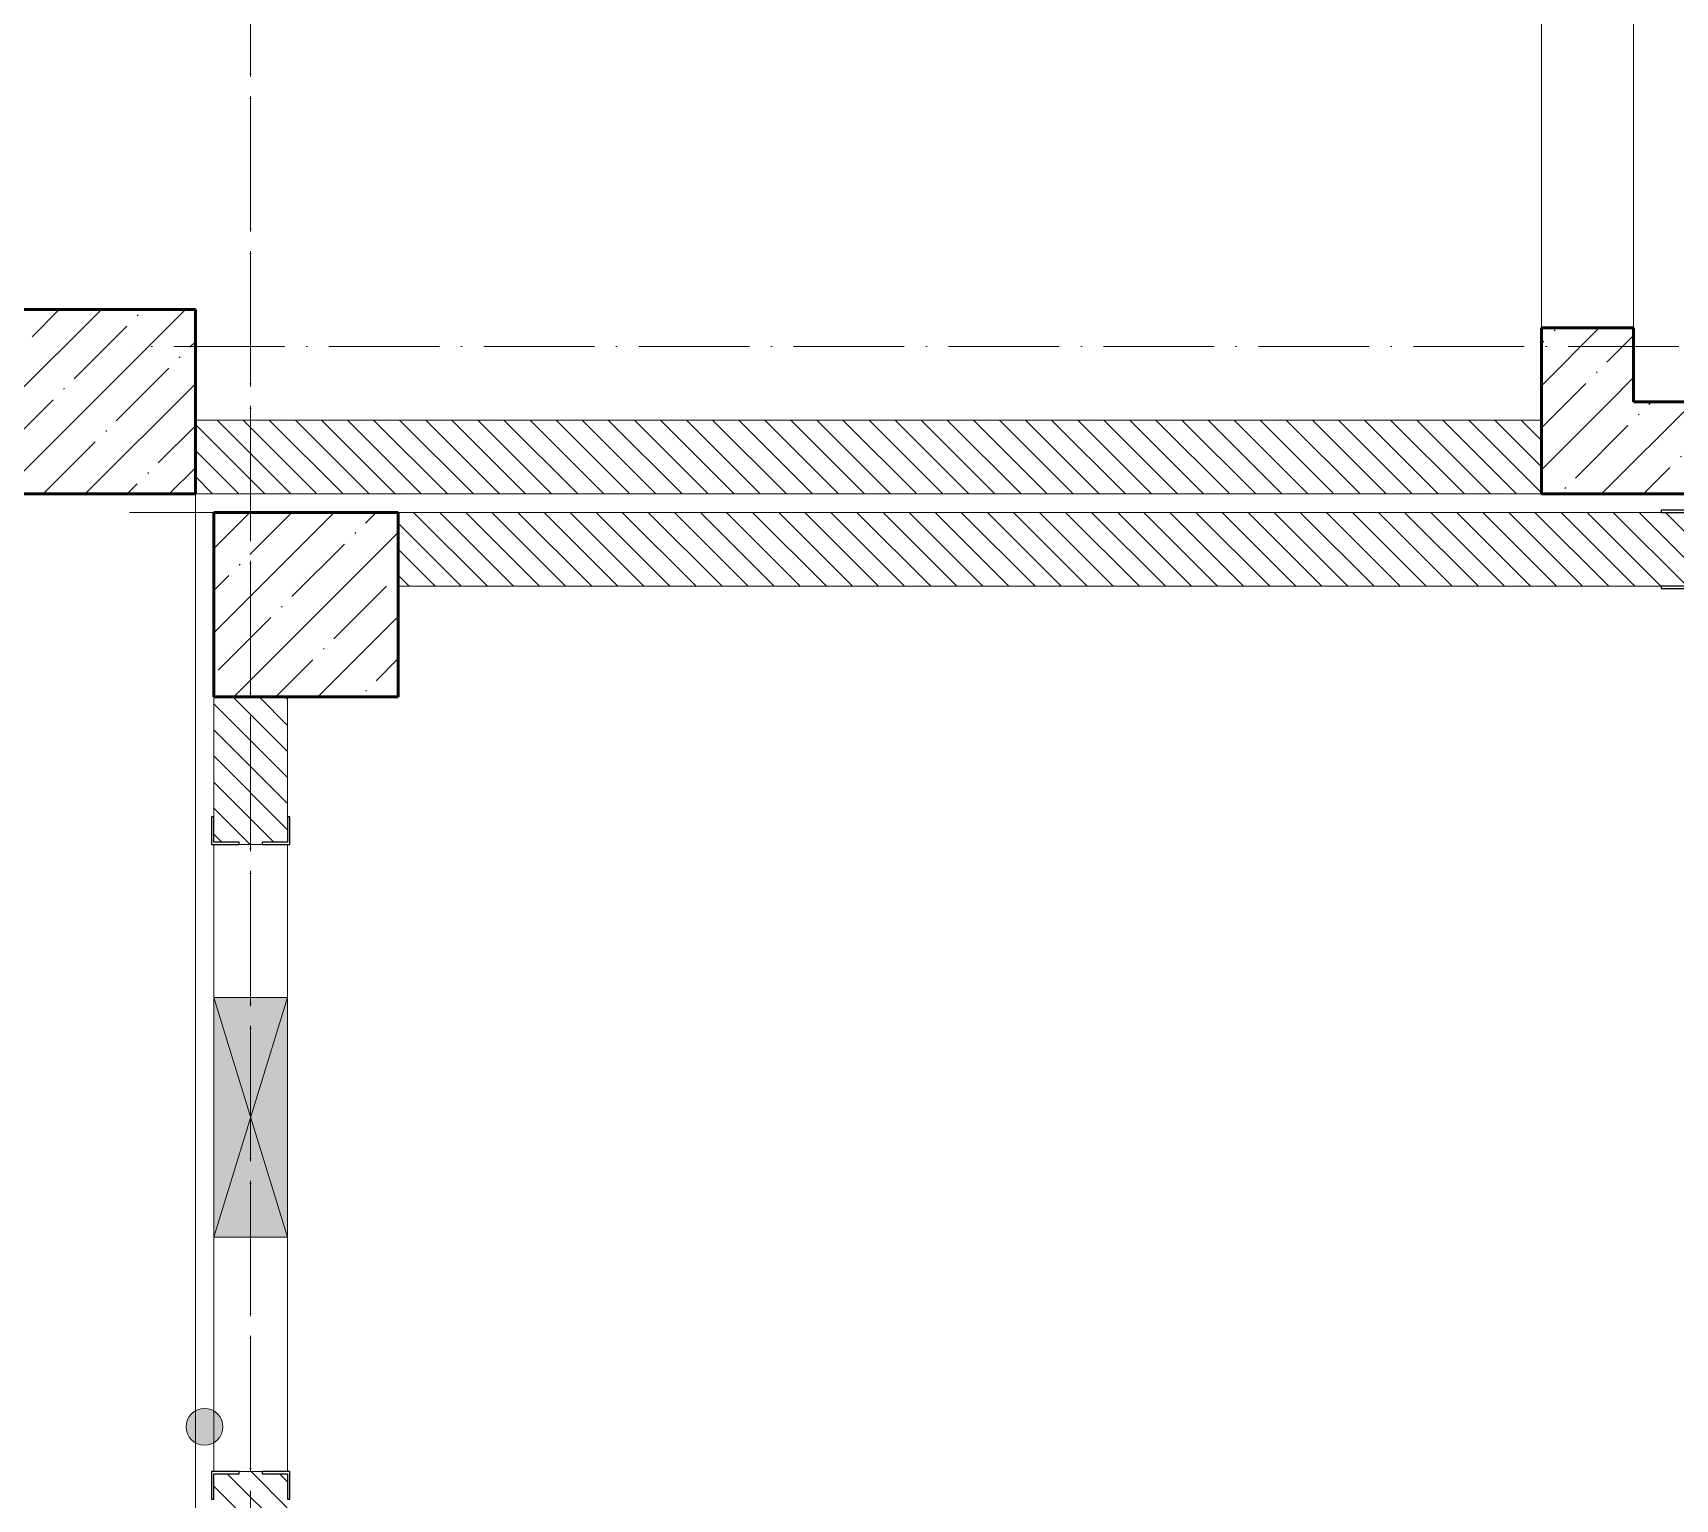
# Model space of a CAD drawing. Header units: millimetres. Extents: x -12989 to 629078, y -109036 to 555275.
# Drawn here: x 616269 to 620723, y -46410 to -42435 of the extents above; entities that cross this region are included whole.
import ezdxf

# ---------------------------------------------------------------- set-up
doc = ezdxf.new("R2010")
doc.units = ezdxf.units.MM
doc.linetypes.add('50_200_ШТРИХ_1Т_ш5_п1_п1_', pattern=[700, 500, -100, 0, -100])
for name, color, linetype, lineweight in [('A-DETL-GENF-OTLN', 7, 'Continuous', 9), ('A-FLOR-____-OTLN', 7, 'Continuous', 9), ('A-GENM-____-MCUT', 7, 'Continuous', 25), ('A-GENM-____-OTLN-1', 7, 'Continuous', 25), ('A-GLAZ-____-OTLN', 7, 'Continuous', 9), ('A-WALL-____-MCUT', 7, 'Continuous', 13), ('A-WALL-____-MCUT-1', 7, 'Continuous', 9), ('A-WALL-____-MCUT-2', 7, 'Continuous', 50), ('A-WALL-____-MCUT-3', 7, 'Continuous', 9), ('A-WALL-____-OTLN', 7, 'Continuous', 9), ('A-WALL-____-PATT-1', 7, 'Continuous', 9), ('G-____-____-TEXT', 7, 'Continuous', 9), ('I-WALL-____-OTLN', 7, 'Continuous', 9), ('S-COLS-____-MCUT', 7, 'Continuous', 50), ('S-COLS-____-OTLN', 7, 'Continuous', 9), ('S-GRID-____-OTLN-1', 7, '50_200_ШТРИХ_1Т_ш5_п1_п1_', 9)]:
    doc.layers.add(name, color=color, linetype=linetype, lineweight=lineweight)
pattern_1 = [(135, (523510.01, -90515.614), (-35.35534, -35.35534), [])]
pattern_2 = [(45, (-93500, -46531.04), (-114.04925, 114.04925), []), (45, (-93385.95, -46531.04), (-114.04925, 114.04925), [201.613, -40.323, 3.353, -36.97])]
pattern_3 = [(45, (-92950, -47081.04), (-114.04925, 114.04925), []), (45, (-92835.95, -47081.04), (-114.04925, 114.04925), [201.613, -40.323, 3.353, -36.97])]
pattern_4 = [(45, (523510, -90515.61), (-114.04925, 114.04925), []), (45, (523624.06, -90515.61), (-114.04925, 114.04925), [201.612, -40.322, 3.353, -36.97])]

# ---------------------------------------------------------------- blocks, each defined once
blk = doc.blocks.new('BSC_Колонна _Прямоугольная - 500х500-V115-АР1_План отверстий 3 этажа в осях 1-64_Ю-ЯЯ')
at = {"layer": 'S-COLS-____-OTLN'}
h = blk.add_hatch(dxfattribs=at)
h.set_pattern_fill('FP_120', color=256, style=0, pattern_type=2)
h.set_pattern_definition(pattern_2)
h.paths.add_polyline_path([(-250, -250), (250, -250), (250, 250), (-250, 250)], flags=0)
at = {"layer": 'S-COLS-____-MCUT'}
for p, q in [((250, 250), (-250, 250)), ((-250, 250), (-250, -250)), ((250, -250), (250, 250)), ((-250, -250), (250, -250))]:
    blk.add_line(p, q, dxfattribs=at)
blk = doc.blocks.new('BSC_Колонна _Прямоугольная - 500х500-V123-АР1_План отверстий 3 этажа в осях 1-64_Ю-ЯЯ')
at = {"layer": 'S-COLS-____-OTLN'}
h = blk.add_hatch(dxfattribs=at)
h.set_pattern_fill('FP_128', color=256, style=0, pattern_type=2)
h.set_pattern_definition(pattern_3)
h.paths.add_polyline_path([(-250, -250), (250, -250), (250, 250), (-250, 250)], flags=0)
at = {"layer": 'S-COLS-____-MCUT'}
for p, q in [((250, 250), (-250, 250)), ((-250, 250), (-250, -250)), ((250, -250), (250, 250)), ((-250, -250), (250, -250))]:
    blk.add_line(p, q, dxfattribs=at)
blk = doc.blocks.new('Фахверк_СКБ_Уголок - 200_3550-28267367-АР1_План отверстий 3 этажа в осях 1-64_Ю-ЯЯ')
at = {"layer": 'A-GENM-____-MCUT'}
for p, q in [((200, 156), (125, 156)), ((125, 156), (125, 81)), ((131, 81), (131, 150)), ((131, 150), (200, 150)), ((200, 150), (200, 156)), ((125, 81), (131, 81)), ((131, 19), (125, 19)), ((125, 19), (125, -56)), ((131, -50), (131, 19)), ((125, -56), (200, -56)), ((200, -50), (131, -50)), ((200, -56), (200, -50))]:
    blk.add_line(p, q, dxfattribs=at)
blk = doc.blocks.new('Фахверк_СКБ_Уголок - 200_3960-28268576-АР1_План отверстий 3 этажа в осях 1-64_Ю-ЯЯ')
at = {"layer": 'A-GENM-____-MCUT'}
for p, q in [((200, 156), (125, 156)), ((125, 156), (125, 81)), ((131, 81), (131, 150)), ((131, 150), (200, 150)), ((200, 150), (200, 156)), ((125, 81), (131, 81)), ((131, 19), (125, 19)), ((125, 19), (125, -56)), ((131, -50), (131, 19)), ((125, -56), (200, -56)), ((200, -50), (131, -50)), ((200, -56), (200, -50))]:
    blk.add_line(p, q, dxfattribs=at)
blk = doc.blocks.new('AR_Отверстие прямоугольное _в стене_ - AR_Отверстие прямоугольное _в стене__ОВ-36945931-АР1_План отверстий 3 этажа в осях 1-64_Ю-ЯЯ')
at = {"layer": 'A-GLAZ-____-OTLN'}
blk.add_hatch(color=256, dxfattribs=at).paths.add_polyline_path([(325, 100), (-325, 100), (-325, -100), (325, -100)], flags=0)
at = {"layer": 'A-DETL-GENF-OTLN'}
for p, q in [((-325, -100), (-325, 100)), ((-325, 100), (325, 100)), ((325, 100), (-325, -100)), ((-325, 100), (325, -100)), ((325, 100), (-325, 100)), ((-325, 100), (-325, -100)), ((325, 100), (325, -100)), ((325, -100), (325, 100)), ((325, -100), (-325, -100)), ((-325, -100), (325, -100))]:
    blk.add_line(p, q, dxfattribs=at)
blk = doc.blocks.new('BSC_Колонна _Прямоугольная - 500х500-V139-АР1_План отверстий 3 этажа в осях 1-64_А-ГГ')
at = {"layer": 'S-COLS-____-OTLN'}
h = blk.add_hatch(dxfattribs=at)
h.set_pattern_fill('FP_162', color=256, style=0, pattern_type=2)
h.set_pattern_definition(pattern_2)
h.paths.add_polyline_path([(-250, -250), (250, -250), (250, 250), (-250, 250)], flags=0)
at = {"layer": 'S-COLS-____-MCUT'}
for p, q in [((250, 250), (-250, 250)), ((-250, 250), (-250, -250)), ((250, -250), (250, 250)), ((-250, -250), (250, -250))]:
    blk.add_line(p, q, dxfattribs=at)
blk = doc.blocks.new('BSC_Колонна _Прямоугольная - 500х500-V147-АР1_План отверстий 3 этажа в осях 1-64_А-ГГ')
at = {"layer": 'S-COLS-____-OTLN'}
h = blk.add_hatch(dxfattribs=at)
h.set_pattern_fill('FP_170', color=256, style=0, pattern_type=2)
h.set_pattern_definition(pattern_3)
h.paths.add_polyline_path([(-250, -250), (250, -250), (250, 250), (-250, 250)], flags=0)
at = {"layer": 'S-COLS-____-MCUT'}
for p, q in [((250, 250), (-250, 250)), ((-250, 250), (-250, -250)), ((250, -250), (250, 250)), ((-250, -250), (250, -250))]:
    blk.add_line(p, q, dxfattribs=at)
blk = doc.blocks.new('Фахверк_СКБ_Уголок - 200_3550-28267367-АР1_План отверстий 3 этажа в осях 1-64_А-ГГ')
at = {"layer": 'A-GENM-____-MCUT'}
for p, q in [((200, 156), (125, 156)), ((125, 156), (125, 81)), ((131, 81), (131, 150)), ((131, 150), (200, 150)), ((200, 150), (200, 156)), ((125, 81), (131, 81)), ((131, 19), (125, 19)), ((125, 19), (125, -56)), ((131, -50), (131, 19)), ((125, -56), (200, -56)), ((200, -50), (131, -50)), ((200, -56), (200, -50))]:
    blk.add_line(p, q, dxfattribs=at)
blk = doc.blocks.new('Фахверк_СКБ_Уголок - 200_3960-28268576-АР1_План отверстий 3 этажа в осях 1-64_А-ГГ')
at = {"layer": 'A-GENM-____-MCUT'}
for p, q in [((200, 156), (125, 156)), ((125, 156), (125, 81)), ((131, 81), (131, 150)), ((131, 150), (200, 150)), ((200, 150), (200, 156)), ((125, 81), (131, 81)), ((131, 19), (125, 19)), ((125, 19), (125, -56)), ((131, -50), (131, 19)), ((125, -56), (200, -56)), ((200, -50), (131, -50)), ((200, -56), (200, -50))]:
    blk.add_line(p, q, dxfattribs=at)
blk = doc.blocks.new('AR_Отверстие прямоугольное _в стене_ - AR_Отверстие прямоугольное _в стене__ОВ-36945931-АР1_План отверстий 3 этажа в осях 1-64_А-ГГ')
at = {"layer": 'A-GLAZ-____-OTLN'}
blk.add_hatch(color=256, dxfattribs=at).paths.add_polyline_path([(325, 100), (-325, 100), (-325, -100), (325, -100)], flags=0)
at = {"layer": 'A-DETL-GENF-OTLN'}
for p, q in [((-325, -100), (-325, 100)), ((-325, 100), (325, 100)), ((325, 100), (-325, -100)), ((-325, 100), (325, -100)), ((325, 100), (-325, 100)), ((-325, 100), (-325, -100)), ((325, 100), (325, -100)), ((325, -100), (325, 100)), ((325, -100), (-325, -100)), ((-325, -100), (325, -100))]:
    blk.add_line(p, q, dxfattribs=at)
blk = doc.blocks.new('3эт')
at = {"layer": 'S-GRID-____-OTLN-1', "color": 251, "ltscale": 0.6, "true_color": 0x636466}
for p, q in [((377120.7, -46882.4), (377120.7, 4029.4)), ((377120.7, -91346.1), (377120.7, -36982.5)), ((387715.1, -39632.4), (376792, -39632.4)), ((387715.1, -39632.4), (376792, -39632.4)), ((376792, -40082.4), (387845.1, -40082.4)), ((376792, -40082.4), (387845.1, -40082.4))]:
    blk.add_line(p, q, dxfattribs=at)

msp = doc.modelspace()

# ---------------------------------------------------------------- hatches: boundary and pattern name
at = {"layer": 'A-WALL-____-PATT-1'}
h = msp.add_hatch(dxfattribs=at)
h.set_pattern_fill('FP_12', color=256, style=0, pattern_type=2)
h.set_pattern_definition(pattern_4)
h.paths.add_polyline_path([(620360.0077, -43434.5723), (620610.0077, -43434.5723), (620610.0077, -43234.5723), (620360.0077, -43234.5723)], flags=0)
h.paths.add_polyline_path([(620610.0077, -41634.5723), (620610.0077, -40784.5723), (620360.0077, -40784.5723), (620360.0077, -41634.5723)], flags=0)
h = msp.add_hatch(dxfattribs=at)
h.set_pattern_fill('FP_38', color=256, style=0, pattern_type=2)
h.set_pattern_definition(pattern_4)
h.paths.add_polyline_path([(620610.0077, -43434.5723), (620610.0077, -43234.5723), (620360.0077, -43234.5723), (620360.0077, -43434.5723)], flags=0)
h = msp.add_hatch(dxfattribs=at)
h.set_pattern_fill('FP_12', color=256, style=0, pattern_type=2)
h.set_pattern_definition(pattern_4)
h.paths.add_polyline_path([(624760.0077, -43684.5723), (624760.0077, -43434.5723), (620360.0077, -43434.5723), (620360.0077, -43684.5723), (624241.4461, -43684.5723)], flags=0)
h = msp.add_hatch(dxfattribs=at)
h.set_pattern_fill('FP_38', color=256, style=0, pattern_type=2)
h.set_pattern_definition(pattern_4)
h.paths.add_polyline_path([(624760.0077, -43684.5723), (624760.0077, -43434.5723), (620360.0077, -43434.5723), (620360.0077, -43684.5723), (624241.7952, -43684.5723)], flags=0)
h = msp.add_hatch(dxfattribs=at)
h.set_pattern_fill('FP_9', color=256, style=0, pattern_type=2)
h.set_pattern_definition(pattern_1)
h.paths.add_polyline_path([(620360.0077, -43684.5723), (620360.0077, -43484.5723), (616710.0077, -43484.5723), (616710.0077, -43684.5723), (618939.0533, -43684.5723)], flags=0)
h = msp.add_hatch(dxfattribs=at)
h.set_pattern_fill('FP_6', color=256, style=0, pattern_type=2)
h.set_pattern_definition(pattern_1)
h.paths.add_polyline_path([(620360.0077, -43684.5723), (620360.0077, -43484.5723), (616710.0077, -43484.5723), (616710.0077, -43684.5723), (618939.4023, -43684.5723)], flags=0)
h = msp.add_hatch(dxfattribs=at)
h.set_pattern_fill('FP_9', color=256, style=0, pattern_type=2)
h.set_pattern_definition(pattern_1)
h.paths.add_polyline_path([(624260.0077, -43934.5723), (624260.0077, -43734.5723), (620760.0077, -43734.5723), (620760.0077, -43803.5723), (620754.0077, -43803.5723), (620754.0077, -43734.5723), (617260.0077, -43734.5723), (617260.0077, -43934.5723), (620754.0077, -43934.5723), (620754.0077, -43865.5723), (620760.0077, -43865.5723), (620760.0077, -43934.5723), (624241.4461, -43934.5723)], flags=0)
h = msp.add_hatch(dxfattribs=at)
h.set_pattern_fill('FP_6', color=256, style=0, pattern_type=2)
h.set_pattern_definition(pattern_1)
h.paths.add_polyline_path([(624260.0077, -43934.5723), (624260.0077, -43734.5723), (620760.0077, -43734.5723), (620760.0077, -43803.5723), (620754.0077, -43803.5723), (620754.0077, -43734.5723), (617260.0077, -43734.5723), (617260.0077, -43934.5723), (620754.0077, -43934.5723), (620754.0077, -43865.5723), (620760.0077, -43865.5723), (620760.0077, -43934.5723), (624241.7952, -43934.5723)], flags=0)
h = msp.add_hatch(dxfattribs=at)
h.set_pattern_fill('FP_9', color=256, style=0, pattern_type=2)
h.set_pattern_definition(pattern_1)
h.paths.add_polyline_path([(616760.0077, -47584.5723), (616960.0077, -47584.5723), (616960.0077, -46984.5723), (616760.0077, -46984.5723), (616760.0077, -47015.285)], flags=0)
h.paths.add_polyline_path([(616829.0077, -46584.5723), (616891.0077, -46584.5723), (616891.0077, -46578.5723), (616960.0077, -46578.5723), (616959.0477, -46340.5723), (616891.0077, -46340.5723), (616891.0077, -46334.5723), (616829.0077, -46334.5723), (616829.0077, -46340.5723), (616760.0077, -46340.5723), (616760.0077, -46578.5723), (616829.0077, -46578.5723)], flags=0)
h.paths.add_polyline_path([(616829.0077, -44634.5723), (616891.0077, -44634.5723), (616891.0077, -44628.5723), (616960.0077, -44628.5723), (616960.0077, -44234.5723), (616760.0077, -44234.5723), (616760.0077, -44628.5723), (616829.0077, -44628.5723)], flags=0)
h = msp.add_hatch(dxfattribs=at)
h.set_pattern_fill('FP_6', color=256, style=0, pattern_type=2)
h.set_pattern_definition(pattern_1)
h.paths.add_polyline_path([(616760.0077, -47584.5723), (616960.0077, -47584.5723), (616960.0077, -46984.5723), (616760.0077, -46984.5723)], flags=0)
h.paths.add_polyline_path([(616891.0077, -46584.5723), (616891.0077, -46578.5723), (616960.0077, -46578.5723), (616959.0477, -46340.5723), (616891.0077, -46340.5723), (616891.0077, -46334.5723), (616829.0077, -46334.5723), (616829.0077, -46340.5723), (616760.0077, -46340.5723), (616760.0077, -46578.5723), (616829.0077, -46578.5723), (616829.0077, -46584.5723)], flags=0)
h.paths.add_polyline_path([(616891.0077, -44634.5723), (616891.0077, -44628.5723), (616960.0077, -44628.5723), (616960.0077, -44234.5723), (616760.0077, -44234.5723), (616760.0077, -44628.5723), (616829.0077, -44628.5723), (616829.0077, -44634.5723)], flags=0)
at = {"layer": 'G-____-____-TEXT'}
h = msp.add_hatch(color=256, dxfattribs=at)
edge = h.paths.add_edge_path(flags=0)
edge.add_arc((616734.9732, -46213.3627), 50, 0, 360)
h = msp.add_hatch(color=256, dxfattribs=at)
edge = h.paths.add_edge_path(flags=0)
edge.add_arc((616734.9732, -46213.3627), 50, 0, 360)

# ---------------------------------------------------------------- linework, layer by layer
at = {"layer": 'A-FLOR-____-OTLN'}
msp.add_line((616710.0077, -47034.5723), (616710.0077, -43684.5723), dxfattribs=at)
msp.add_line((616710.0077, -47034.5723), (616710.0077, -43684.5723), dxfattribs=at)
at = {"layer": 'A-WALL-____-MCUT'}
for p, q in [((620360.0077, -43484.5723), (616710.0077, -43484.5723)), ((616710.0077, -43684.5723), (620360.0077, -43684.5723)), ((620685.0077, -43734.5723), (617260.0077, -43734.5723)), ((617260.0077, -43934.5723), (620685.0077, -43934.5723)), ((616760.0077, -44234.5723), (616760.0077, -44559.5723)), ((616960.0077, -44559.5723), (616960.0077, -44234.5723)), ((616829.0077, -44634.5723), (616891.0077, -44634.5723)), ((616891.0077, -46334.5723), (616829.0077, -46334.5723))]:
    msp.add_line(p, q, dxfattribs=at)
at = {"layer": 'A-WALL-____-MCUT-1'}
for p, q in [((620360.0077, -43234.5723), (620360.0077, -43684.5723)), ((620610.0077, -43434.5723), (620610.0077, -43234.5723)), ((624760.0077, -43434.5723), (620610.0077, -43434.5723)), ((620360.0077, -43684.5723), (624760.0077, -43684.5723))]:
    msp.add_line(p, q, dxfattribs=at)
at = {"layer": 'A-WALL-____-MCUT-2'}
for p, q in [((620610.0077, -43234.5723), (620360.0077, -43234.5723)), ((620360.0077, -43234.5723), (620360.0077, -43684.5723)), ((620610.0077, -43434.5723), (620610.0077, -43234.5723)), ((624760.0077, -43434.5723), (620610.0077, -43434.5723)), ((620360.0077, -43684.5723), (624760.0077, -43684.5723))]:
    msp.add_line(p, q, dxfattribs=at)
at = {"layer": 'A-WALL-____-MCUT-3'}
for p, q in [((620360.0077, -43484.5723), (616710.0077, -43484.5723)), ((616710.0077, -43684.5723), (620360.0077, -43684.5723)), ((620685.0077, -43734.5723), (617260.0077, -43734.5723)), ((617260.0077, -43934.5723), (620685.0077, -43934.5723)), ((616760.0077, -44234.5723), (616760.0077, -44559.5723)), ((616960.0077, -44559.5723), (616960.0077, -44234.5723)), ((616829.0077, -44634.5723), (616891.0077, -44634.5723)), ((616891.0077, -46334.5723), (616829.0077, -46334.5723))]:
    msp.add_line(p, q, dxfattribs=at)
at = {"layer": 'A-WALL-____-OTLN'}
for p, q in [((620360.0077, -43234.5723), (620360.0077, -41634.5723)), ((620610.0077, -41634.5723), (620610.0077, -43234.5723))]:
    msp.add_line(p, q, dxfattribs=at)
at = {"layer": 'G-____-____-TEXT'}
msp.add_circle((616734.9732, -46213.3627), 50, dxfattribs=at)
msp.add_circle((616734.9732, -46213.3627), 50, dxfattribs=at)
at = {"layer": 'I-WALL-____-OTLN'}
for p, q in [((616760.0077, -45049.5723), (616760.0077, -44634.5723)), ((616760.0077, -45049.5723), (616760.0077, -44634.5723)), ((616960.0077, -44634.5723), (616960.0077, -45049.5723)), ((616960.0077, -44634.5723), (616960.0077, -45049.5723)), ((616760.0077, -46334.5723), (616760.0077, -45699.5723)), ((616760.0077, -46334.5723), (616760.0077, -45699.5723)), ((616960.0077, -45699.5723), (616960.0077, -46334.5723)), ((616960.0077, -45699.5723), (616960.0077, -46334.5723))]:
    msp.add_line(p, q, dxfattribs=at)

# ---------------------------------------------------------------- block references
msp.add_blockref('3эт', (239739.3002, -3652.1582))
at = {"layer": 'A-GENM-____-OTLN-1'}
for name, p, rotation in [('Фахверк_СКБ_Уголок - 200_3550-28267367-АР1_План отверстий 3 этажа в осях 1-64_Ю-ЯЯ', (620885.0077, -43784.5723), 180), ('Фахверк_СКБ_Уголок - 200_3550-28267367-АР1_План отверстий 3 этажа в осях 1-64_А-ГГ', (620885.0077, -43784.5723), 180), ('Фахверк_СКБ_Уголок - 200_3960-28268576-АР1_План отверстий 3 этажа в осях 1-64_Ю-ЯЯ', (616910.0077, -44759.5723), 89.9999999999999), ('Фахверк_СКБ_Уголок - 200_3960-28268576-АР1_План отверстий 3 этажа в осях 1-64_А-ГГ', (616910.0077, -44759.5723), 89.9999999999999), ('Фахверк_СКБ_Уголок - 200_3960-28268576-АР1_План отверстий 3 этажа в осях 1-64_Ю-ЯЯ', (616810.0077, -46209.5723), 269.9999999999999), ('Фахверк_СКБ_Уголок - 200_3960-28268576-АР1_План отверстий 3 этажа в осях 1-64_А-ГГ', (616810.0077, -46209.5723), 269.9999999999999)]:
    msp.add_blockref(name, p, dxfattribs=dict(at, rotation=rotation))
at = {"layer": 'A-GLAZ-____-OTLN', "rotation": 269.9999999999999}
for name in ['AR_Отверстие прямоугольное _в стене_ - AR_Отверстие прямоугольное _в стене__ОВ-36945931-АР1_План отверстий 3 этажа в осях 1-64_Ю-ЯЯ', 'AR_Отверстие прямоугольное _в стене_ - AR_Отверстие прямоугольное _в стене__ОВ-36945931-АР1_План отверстий 3 этажа в осях 1-64_А-ГГ']:
    msp.add_blockref(name, (616860.0077, -45374.5723), dxfattribs=at)
at = {"layer": 'S-COLS-____-OTLN'}
for name, p in [('BSC_Колонна _Прямоугольная - 500х500-V123-АР1_План отверстий 3 этажа в осях 1-64_Ю-ЯЯ', (616460.0077, -43434.5723)), ('BSC_Колонна _Прямоугольная - 500х500-V147-АР1_План отверстий 3 этажа в осях 1-64_А-ГГ', (616460.0077, -43434.5723)), ('BSC_Колонна _Прямоугольная - 500х500-V115-АР1_План отверстий 3 этажа в осях 1-64_Ю-ЯЯ', (617010.0077, -43984.5723)), ('BSC_Колонна _Прямоугольная - 500х500-V139-АР1_План отверстий 3 этажа в осях 1-64_А-ГГ', (617010.0077, -43984.5723))]:
    msp.add_blockref(name, p, dxfattribs=at)

doc.saveas('drawing.dxf')
